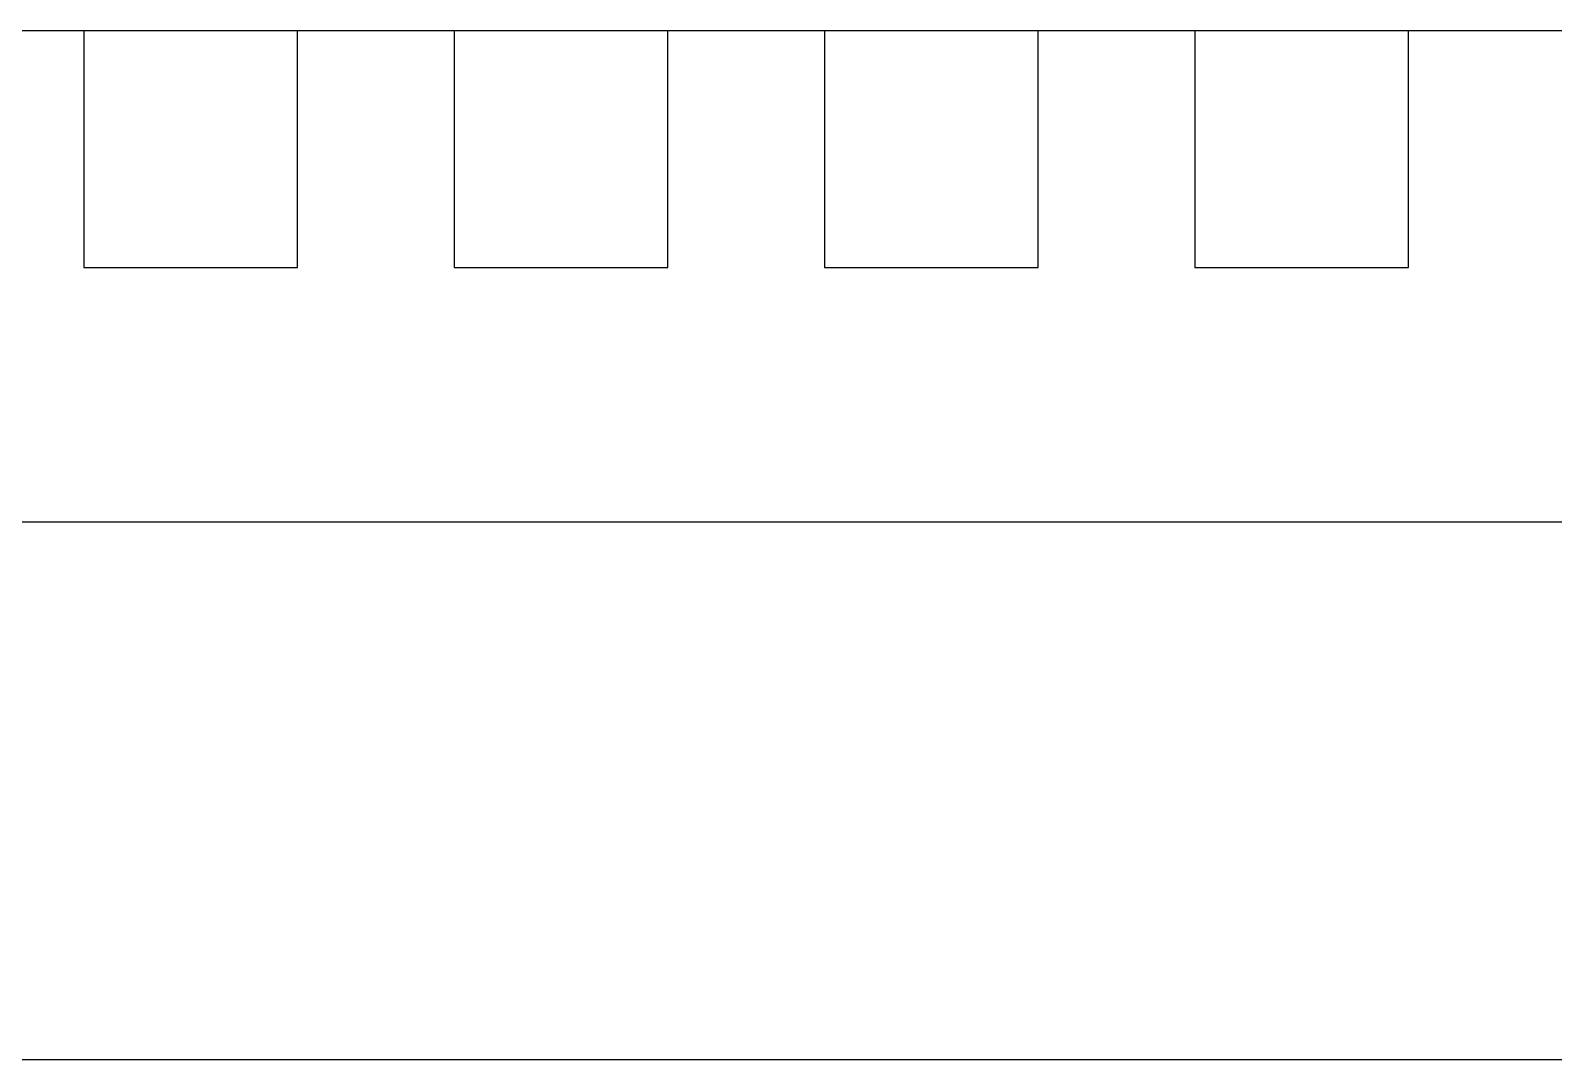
# Model space of a CAD drawing. Header units: metres. Extents: x 9271 to 18101, y 7802 to 23584.
# Drawn here: x 12345 to 13132, y 20546 to 21077 of the extents above; entities that cross this region are included whole.
import ezdxf

# ---------------------------------------------------------------- set-up
doc = ezdxf.new("R2010")
doc.units = ezdxf.units.M
for name, color, linetype in [('3', 3, 'Continuous'), ('4', 4, 'Continuous'), ('7', 7, 'Continuous')]:
    doc.layers.add(name, color=color, linetype=linetype)

msp = doc.modelspace()

# ---------------------------------------------------------------- linework, layer by layer
at = {"layer": '3'}
for points in [[(12372.97, 21077.28), (12372.97, 20954.88), (12483.37, 20954.88), (12483.37, 21077.28)], [(12564.17, 21077.28), (12564.17, 20954.88), (12674.57, 20954.88), (12674.57, 21077.28)], [(12755.37, 21077.28), (12755.37, 20954.88), (12865.77, 20954.88), (12865.77, 21077.28)], [(12946.57, 21077.28), (12946.57, 20954.88), (13056.97, 20954.88), (13056.97, 21077.28)]]:
    msp.add_lwpolyline(points, dxfattribs=at)
at = {"layer": '4'}
for p, q in [((11277.37, 20823.68), (14152.57, 20823.68)), ((11360.57, 20546.08), (14069.37, 20546.08))]:
    msp.add_line(p, q, dxfattribs=at)
at = {"layer": '7'}
msp.add_line((10880.78, 21077.28), (14549.16, 21077.28), dxfattribs=at)

doc.saveas('drawing.dxf')
